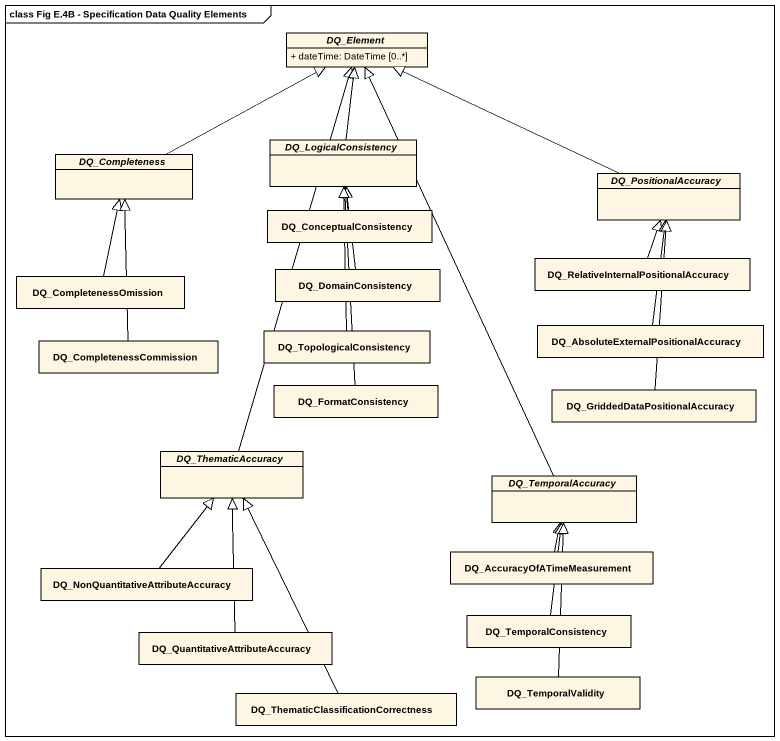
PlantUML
@startuml
mainframe class Fig E.4B - Specification Data Quality Elements
hide circle
hide empty members
skinparam classAttributeIconSize 0
abstract class DQ_Element {
  + dateTime: DateTime [0..*]
}
abstract class DQ_LogicalConsistency
abstract class DQ_Completeness
abstract class DQ_PositionalAccuracy
class DQ_ConceptualConsistency
class "DQ_RelativeInternalPositionalAccuracy" as DQ_RelativeInternalPositiona
class DQ_CompletenessOmission
class DQ_DomainConsistency
class DQ_CompletenessCommission
class DQ_TopologicalConsistency
class "DQ_AbsoluteExternalPositionalAccuracy" as DQ_AbsoluteExternalPositiona
class DQ_FormatConsistency
class "DQ_GriddedDataPositionalAccuracy" as DQ_GriddedDataPositionalAccu
abstract class DQ_ThematicAccuracy
abstract class DQ_TemporalAccuracy
class "DQ_NonQuantitativeAttributeAccuracy" as DQ_NonQuantitativeAttributeA
class "DQ_AccuracyOfATimeMeasurement" as DQ_AccuracyOfATimeMeasuremen
class DQ_TemporalConsistency
class "DQ_QuantitativeAttributeAccuracy" as DQ_QuantitativeAttributeAccu
class "DQ_ThematicClassificationCorrectness" as DQ_ThematicClassificationCor
class DQ_TemporalValidity
DQ_LogicalConsistency -up-|> DQ_Element
DQ_Completeness -right-|> DQ_Element
DQ_PositionalAccuracy -left-|> DQ_Element
DQ_ConceptualConsistency -up-|> DQ_LogicalConsistency
DQ_RelativeInternalPositiona -up-|> DQ_PositionalAccuracy
DQ_CompletenessOmission -up-|> DQ_Completeness
DQ_DomainConsistency -up-|> DQ_LogicalConsistency
DQ_CompletenessCommission -up-|> DQ_Completeness
DQ_TopologicalConsistency -up-|> DQ_LogicalConsistency
DQ_AbsoluteExternalPositiona -up-|> DQ_PositionalAccuracy
DQ_FormatConsistency -up-|> DQ_LogicalConsistency
DQ_GriddedDataPositionalAccu -up-|> DQ_PositionalAccuracy
DQ_ThematicAccuracy -up-|> DQ_Element
DQ_TemporalAccuracy -up-|> DQ_Element
DQ_NonQuantitativeAttributeA -up-|> DQ_ThematicAccuracy
DQ_AccuracyOfATimeMeasuremen -up-|> DQ_TemporalAccuracy
DQ_TemporalConsistency -up-|> DQ_TemporalAccuracy
DQ_QuantitativeAttributeAccu -up-|> DQ_ThematicAccuracy
DQ_ThematicClassificationCor -up-|> DQ_ThematicAccuracy
DQ_TemporalValidity -up-|> DQ_TemporalAccuracy
@enduml
